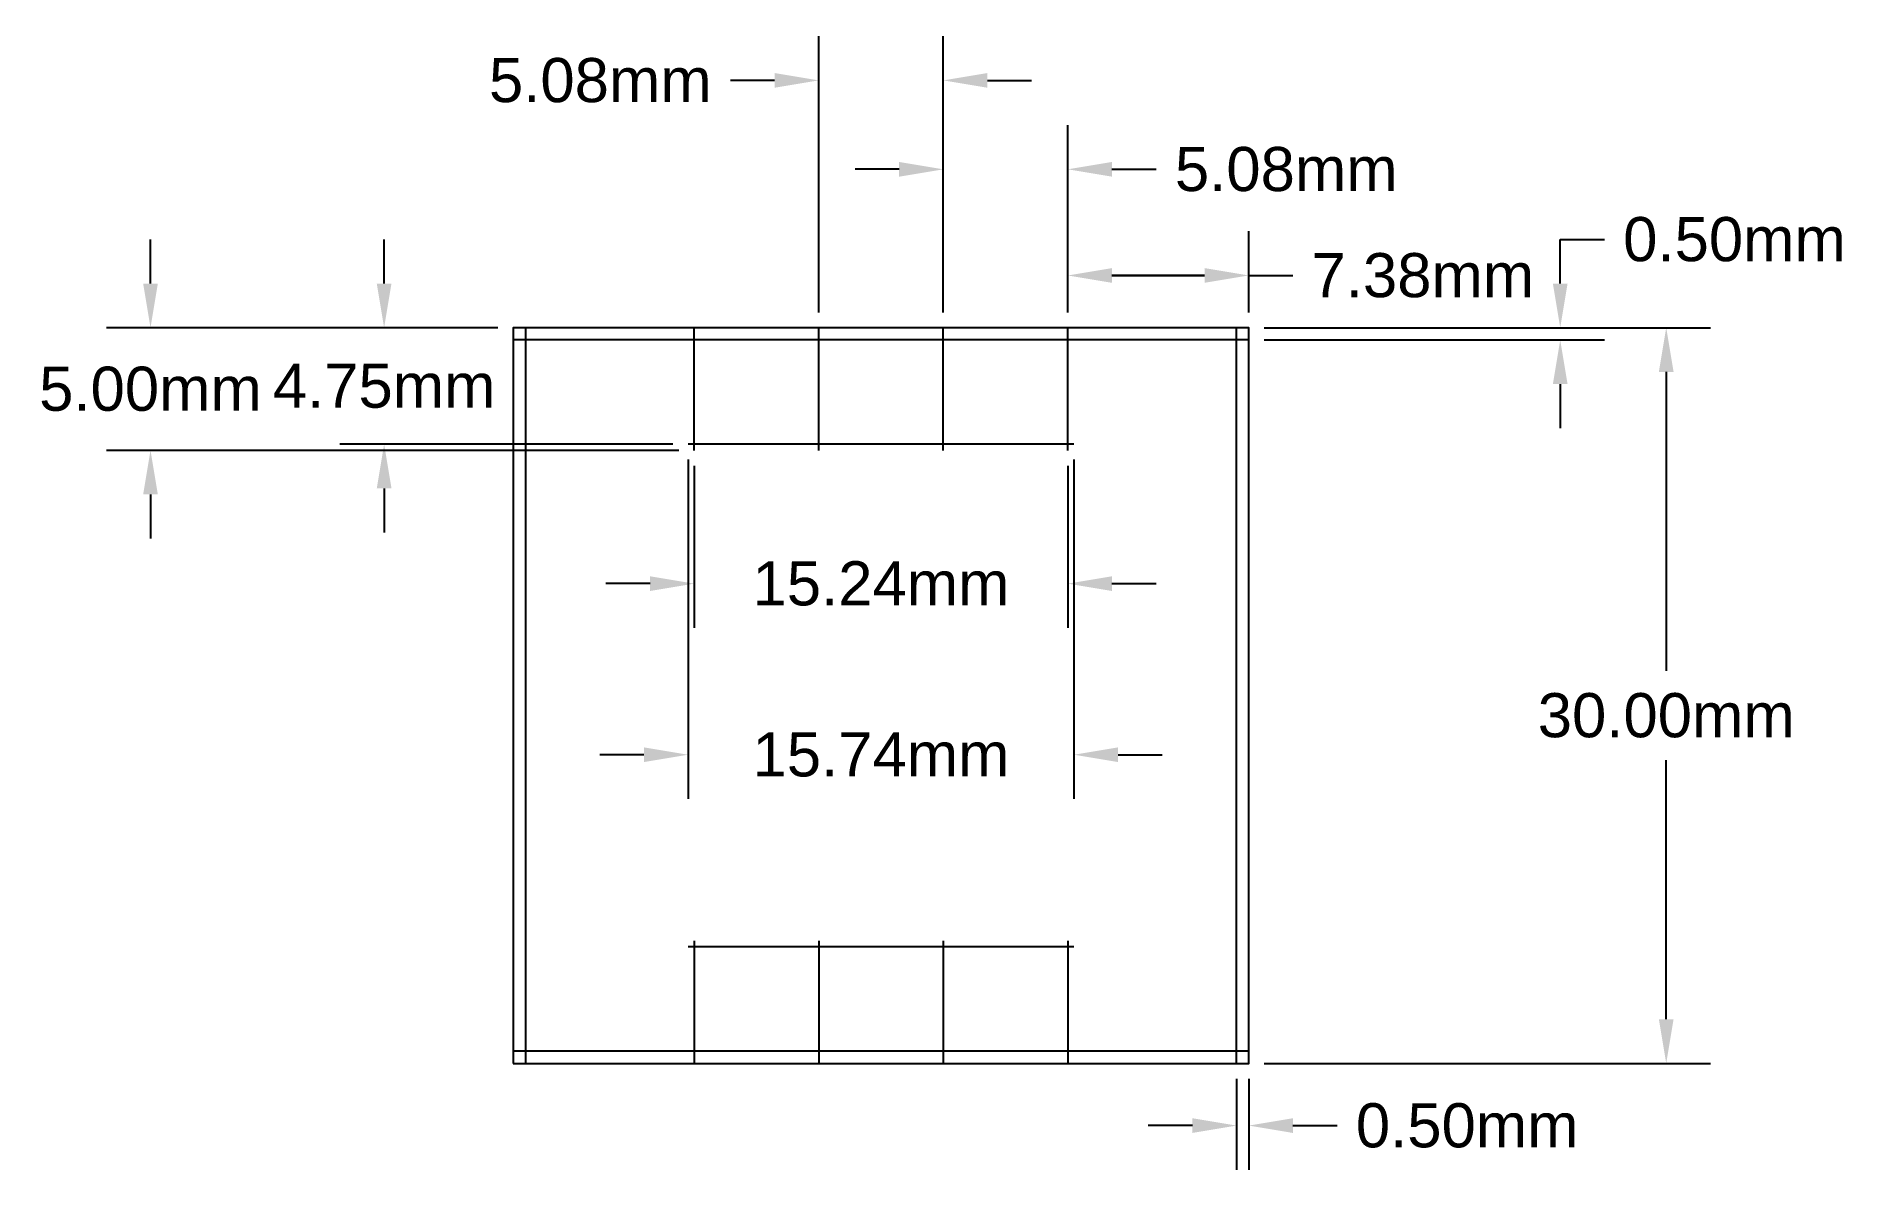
# Model space of a CAD drawing. Header units: inches. Extents: x -19.5 to 54.5, y -4.3 to 41.9.
import ezdxf

# ---------------------------------------------------------------- set-up
doc = ezdxf.new("R2010")
doc.units = ezdxf.units.IN
doc.header["$MEASUREMENT"] = 0
for name, color, linetype in [('glassOutline', 7, 'Continuous'), ('notes', 3, 'Continuous'), ('TC-etch-lines-laser', 1, 'Continuous')]:
    doc.layers.add(name, color=color, linetype=linetype)
doc.styles.get("Standard").update_dxf_attribs({"font": 'arial.ttf'})
doc.dimstyles.get("Standard").update_dxf_attribs({"dimscale": 10, "dimtxt": 0.18, "dimasz": 0.18, "dimexe": 0.18, "dimexo": 0.0625, "dimgap": 0.09, "dimtad": 0, "dimtih": 1, "dimtoh": 1, "dimzin": 0, "dimdsep": 46, "dimtxsty": 'Standard', "dimcen": 0.09, "dimadec": 0, "dimazin": 0, "dimtfac": 1, "dimtdec": 4, "dimtofl": 0, "dimtmove": 0, "dimatfit": 3, "dimfxl": 1, "dimtolj": 1, "dimtzin": 0, "dimarcsym": 0})

# ---------------------------------------------------------------- blocks, each defined once
blk = doc.blocks.new('*D19')
at = {"layer": 'notes', "color": 0, "lineweight": -2}
for p, q in [((30.625, 30), (48.826, 30)), ((47.026, 28.2), (47.026, 16.007)), ((47.026, 1.8), (47.026, 12.368)), ((30.625, 0), (48.826, 0))]:
    blk.add_line(p, q, dxfattribs=at)
at = {"layer": 'notes', "color": 0}
for points in [[(47.326, 28.2), (46.726, 28.2), (47.026, 30)], [(46.726, 1.8), (47.326, 1.8), (47.026, 0)]]:
    blk.add_solid(points, dxfattribs=at)
at = {"layer": 'notes', "color": 0, "insert": (47.026, 14.187), "char_height": 1.8, "attachment_point": 5}
blk.add_mtext('\\A1;30.00mm', dxfattribs=at)
blk = doc.blocks.new('*D22')
at = {"layer": 'notes', "color": 0, "lineweight": -2}
for p, q in [((12.46, 30.625), (12.46, 41.886)), ((17.54, 30.625), (17.54, 41.886)), ((10.66, 40.086), (8.86, 40.086)), ((19.34, 40.086), (21.14, 40.086))]:
    blk.add_line(p, q, dxfattribs=at)
at = {"layer": 'notes', "color": 0}
for points in [[(10.66, 39.786), (10.66, 40.386), (12.46, 40.086)], [(19.34, 40.386), (19.34, 39.786), (17.54, 40.086)]]:
    blk.add_solid(points, dxfattribs=at)
at = {"layer": 'notes', "color": 0, "insert": (3.552, 40.086), "char_height": 1.8, "attachment_point": 5}
blk.add_mtext('\\A1;5.08mm', dxfattribs=at)
blk = doc.blocks.new('*D23')
at = {"layer": 'notes', "color": 0, "lineweight": -2}
for p, q in [((17.54, 30.625), (17.54, 38.26)), ((22.62, 30.625), (22.62, 38.26)), ((15.74, 36.46), (13.94, 36.46)), ((24.42, 36.46), (26.22, 36.46))]:
    blk.add_line(p, q, dxfattribs=at)
at = {"layer": 'notes', "color": 0}
for points in [[(15.74, 36.16), (15.74, 36.76), (17.54, 36.46)], [(24.42, 36.76), (24.42, 36.16), (22.62, 36.46)]]:
    blk.add_solid(points, dxfattribs=at)
at = {"layer": 'notes', "color": 0, "insert": (31.529, 36.46), "char_height": 1.8, "attachment_point": 5}
blk.add_mtext('\\A1;5.08mm', dxfattribs=at)
blk = doc.blocks.new('*D24')
at = {"layer": 'notes', "color": 0, "lineweight": -2}
for p, q in [((22.62, 30.625), (22.62, 33.932)), ((30, 30.625), (30, 33.932)), ((24.42, 32.132), (28.2, 32.132)), ((28.2, 32.132), (24.42, 32.132)), ((30, 32.132), (31.8, 32.132))]:
    blk.add_line(p, q, dxfattribs=at)
at = {"layer": 'notes', "color": 0}
for points in [[(24.42, 32.432), (24.42, 31.832), (22.62, 32.132)], [(28.2, 31.832), (28.2, 32.432), (30, 32.132)]]:
    blk.add_solid(points, dxfattribs=at)
at = {"layer": 'notes', "color": 0, "insert": (37.101, 32.132), "char_height": 1.8, "attachment_point": 5}
blk.add_mtext('\\A1;7.38mm', dxfattribs=at)
blk = doc.blocks.new('*D26')
at = {"layer": 'notes', "color": 0, "lineweight": -2}
for p, q in [((42.703, 33.6), (44.503, 33.6)), ((42.703, 31.8), (42.703, 33.6)), ((30.625, 30), (44.503, 30)), ((30.625, 29.5), (44.503, 29.5)), ((42.703, 27.7), (42.703, 25.9))]:
    blk.add_line(p, q, dxfattribs=at)
at = {"layer": 'notes', "color": 0}
for points in [[(42.403, 31.8), (43.003, 31.8), (42.703, 30)], [(43.003, 27.7), (42.403, 27.7), (42.703, 29.5)]]:
    blk.add_solid(points, dxfattribs=at)
at = {"layer": 'notes', "color": 0, "insert": (49.811, 33.6), "char_height": 1.8, "attachment_point": 5}
blk.add_mtext('\\A1;0.50mm', dxfattribs=at)
blk = doc.blocks.new('*D33')
at = {"layer": 'notes', "color": 0, "lineweight": -2}
for p, q in [((-14.794, 31.8), (-14.794, 33.6)), ((-0.625, 30), (-16.594, 30)), ((6.755, 25), (-16.594, 25)), ((-14.794, 23.2), (-14.794, 21.4))]:
    blk.add_line(p, q, dxfattribs=at)
at = {"layer": 'notes', "color": 0}
for points in [[(-15.094, 31.8), (-14.494, 31.8), (-14.794, 30)], [(-14.494, 23.2), (-15.094, 23.2), (-14.794, 25)]]:
    blk.add_solid(points, dxfattribs=at)
at = {"layer": 'notes', "color": 0, "insert": (-14.794, 27.5), "char_height": 1.8, "attachment_point": 5}
blk.add_mtext('\\A1;5.00mm', dxfattribs=at)
blk = doc.blocks.new('*D34')
at = {"layer": 'notes', "color": 0, "lineweight": -2}
for p, q in [((-5.265, 31.8), (-5.265, 33.6)), ((-0.625, 30), (-7.065, 30)), ((6.505, 25.25), (-7.065, 25.25)), ((-5.265, 23.45), (-5.265, 21.65))]:
    blk.add_line(p, q, dxfattribs=at)
at = {"layer": 'notes', "color": 0}
for points in [[(-5.565, 31.8), (-4.965, 31.8), (-5.265, 30)], [(-4.965, 23.45), (-5.565, 23.45), (-5.265, 25.25)]]:
    blk.add_solid(points, dxfattribs=at)
at = {"layer": 'notes', "color": 0, "insert": (-5.265, 27.625), "char_height": 1.8, "attachment_point": 5}
blk.add_mtext('\\A1;4.75mm', dxfattribs=at)
blk = doc.blocks.new('*D35')
at = {"layer": 'notes', "color": 0, "lineweight": -2}
for p, q in [((7.13, 24.625), (7.13, 10.788)), ((22.87, 24.625), (22.87, 10.788)), ((5.33, 12.588), (3.53, 12.588)), ((24.67, 12.588), (26.47, 12.588))]:
    blk.add_line(p, q, dxfattribs=at)
at = {"layer": 'notes', "color": 0}
for points in [[(5.33, 12.288), (5.33, 12.888), (7.13, 12.588)], [(24.67, 12.888), (24.67, 12.288), (22.87, 12.588)]]:
    blk.add_solid(points, dxfattribs=at)
at = {"layer": 'notes', "color": 0, "insert": (15, 12.588), "char_height": 1.8, "attachment_point": 5}
blk.add_mtext('\\A1;15.74mm', dxfattribs=at)
blk = doc.blocks.new('*D36')
at = {"layer": 'notes', "color": 0, "lineweight": -2}
for p, q in [((7.38, 24.375), (7.38, 17.764)), ((22.62, 24.375), (22.62, 17.764)), ((5.58, 19.564), (3.78, 19.564)), ((24.42, 19.564), (26.22, 19.564))]:
    blk.add_line(p, q, dxfattribs=at)
at = {"layer": 'notes', "color": 0}
for points in [[(5.58, 19.264), (5.58, 19.864), (7.38, 19.564)], [(24.42, 19.864), (24.42, 19.264), (22.62, 19.564)]]:
    blk.add_solid(points, dxfattribs=at)
at = {"layer": 'notes', "color": 0, "insert": (15, 19.564), "char_height": 1.8, "attachment_point": 5}
blk.add_mtext('\\A1;15.24mm', dxfattribs=at)
blk = doc.blocks.new('*D37')
at = {"layer": 'notes', "color": 0, "lineweight": -2}
for p, q in [((29.5, -0.625), (29.5, -4.337)), ((30, -0.625), (30, -4.337)), ((27.7, -2.537), (25.9, -2.537)), ((31.8, -2.537), (33.6, -2.537))]:
    blk.add_line(p, q, dxfattribs=at)
at = {"layer": 'notes', "color": 0}
for points in [[(27.7, -2.837), (27.7, -2.237), (29.5, -2.537)], [(31.8, -2.237), (31.8, -2.837), (30, -2.537)]]:
    blk.add_solid(points, dxfattribs=at)
at = {"layer": 'notes', "color": 0, "insert": (38.909, -2.537), "char_height": 1.8, "attachment_point": 5}
blk.add_mtext('\\A1;0.50mm', dxfattribs=at)

msp = doc.modelspace()

# ---------------------------------------------------------------- linework, layer by layer
at = {"layer": 'glassOutline'}
msp.add_lwpolyline([(0, 0), (30, 0), (30, 30), (0, 30)], close=True, dxfattribs=at)
at = {"layer": 'TC-etch-lines-laser'}
for p, q in [((0.5, 30), (0.5, 0)), ((7.38, 25), (7.38, 30)), ((12.46, 25), (12.46, 30)), ((17.54, 25), (17.54, 30)), ((22.62, 25), (22.62, 30)), ((29.5, 0), (29.5, 30)), ((30, 29.5), (0, 29.5)), ((22.87, 25.25), (7.13, 25.25)), ((22.87, 4.75), (7.13, 4.75)), ((7.38, 5), (7.38, 0)), ((12.46, 5), (12.46, 0)), ((17.54, 5), (17.54, 0)), ((22.62, 5), (22.62, 0)), ((30, 0.5), (0, 0.5))]:
    msp.add_line(p, q, dxfattribs=at)

# ---------------------------------------------------------------- dimensions: what is measured, and where the dimension line sits
at = {"layer": 'notes'}
for base, p1, p2, picture, middle in [((12.46, 40.086), (17.54, 30), (12.46, 30), '*D22', (3.552, 40.086)), ((22.62, 36.46), (17.54, 30), (22.62, 30), '*D23', (31.529, 36.46)), ((30, 32.132), (22.62, 30), (30, 30), '*D24', (37.101, 32.132)), ((22.87, 12.588), (7.13, 25.25), (22.87, 25.25), '*D35', (15, 12.588)), ((22.62, 19.564), (7.38, 25), (22.62, 25), '*D36', (15, 19.564)), ((30, -2.537), (29.5, 0), (30, 0), '*D37', (38.909, -2.537))]:
    dim = msp.add_linear_dim(base=base, p1=p1, p2=p2, dimstyle='Standard', override={"dimlfac": 1, "dimpost": 'mm'}, dxfattribs=at)
    dim.commit()
    dim.dimension.update_dxf_attribs({"geometry": picture, "text_midpoint": middle})
dim = msp.add_linear_dim(base=(42.703, 30), p1=(30, 29.5), p2=(30, 30), angle=90, dimstyle='Standard', override={"dimlfac": 1, "dimpost": 'mm'}, dxfattribs=at)
dim.commit()
dim.dimension.update_dxf_attribs({"geometry": '*D26', "text_midpoint": (49.811, 33.6)})
for base, p1, p2, picture, middle in [((-14.794, 25), (0, 30), (7.38, 25), '*D33', (-14.794, 27.5)), ((-5.265, 30), (7.13, 25.25), (0, 30), '*D34', (-5.265, 27.625)), ((47.026, 0), (30, 30), (30, 0), '*D19', (47.026, 14.187))]:
    dim = msp.add_linear_dim(base=base, p1=p1, p2=p2, angle=90, dimstyle='Standard', override={"dimlfac": 1, "dimpost": 'mm'}, dxfattribs=at)
    dim.commit()
    dim.dimension.update_dxf_attribs({"geometry": picture, "text_midpoint": middle, "dimtype": 160})

doc.saveas('drawing.dxf')
